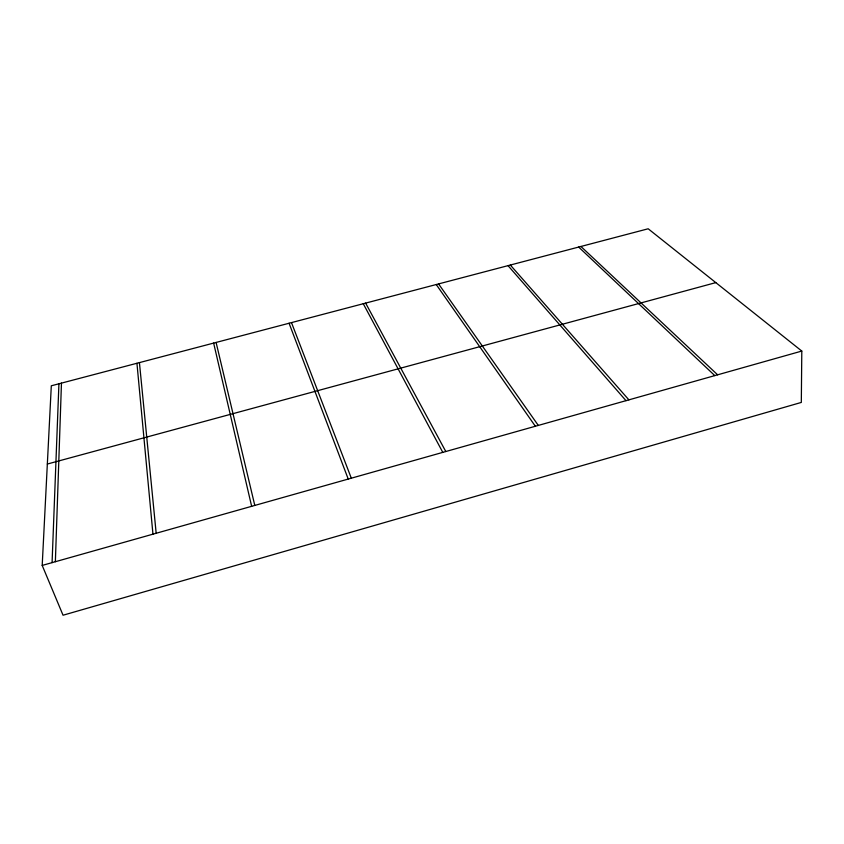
<?xml version="1.0" encoding="UTF-8"?>
<svg xmlns="http://www.w3.org/2000/svg" width="844" height="844" viewBox="0 0 844 844"><rect width="100%" height="100%" fill="white"/><g stroke="black" fill="none" stroke-linecap="round" stroke-linejoin="round"><path stroke-width="1.27" d="M801.8 351.062L801.315 402.43L63.047 615.223L42.2 565.427L51.305 385.792L648.181 228.777L801.8 351.062L42.2 565.427M55.366 561.714L61.464 383.113M52.075 562.642L58.922 383.788M47.338 464.042L715.817 282.613M580.925 246.469L717.632 374.81M578.668 247.06L714.805 375.612M510.325 265.037L628.896 399.856M508.025 265.638L626.005 400.668M438.574 283.911L538.303 425.418M436.232 284.533L535.349 426.252M365.631 303.101L445.801 451.529M363.258 303.724L442.783 452.373M291.486 322.608L351.315 478.189M289.07 323.241L348.234 479.065M216.096 342.442L254.793 505.429M213.637 343.086L251.649 506.316M139.429 362.603L156.172 533.26M136.939 363.268L152.954 534.168"/></g></svg>
